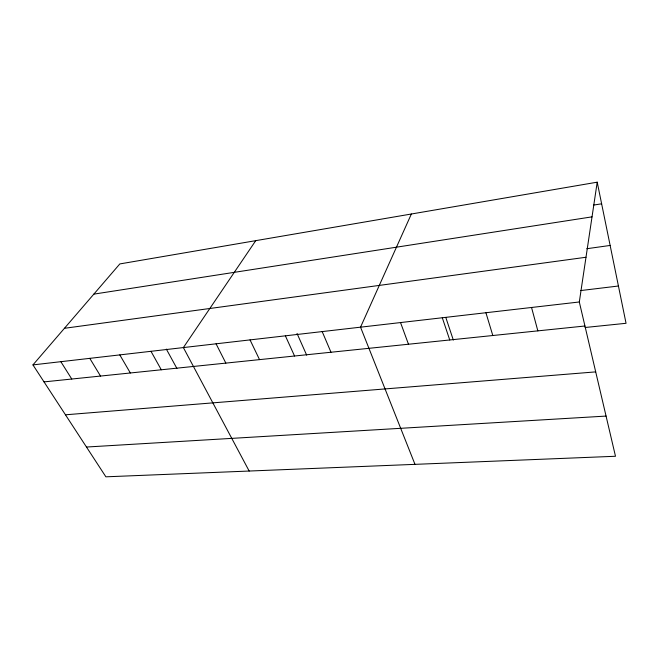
<?xml version="1.0" encoding="UTF-8"?>
<svg xmlns="http://www.w3.org/2000/svg" width="659" height="659" viewBox="0 0 659 659"><rect width="100%" height="100%" fill="white"/><g stroke="black" fill="none" stroke-linecap="round" stroke-linejoin="round"><path stroke-width="0.99" d="M579.31 301.979L597.211 182.181L119.831 263.929L32.95 364.897L105.885 476.819L615.49 456.267L579.31 301.979L32.95 364.897M411.364 214.002L360.539 327.169L414.989 464.356M255.741 240.65L183.375 347.573L249.176 471.045M593.52 205.097L601.634 203.796M93.85 294.128L592.029 216.852M586.774 248.723L610.143 245.445M64.442 328.297L585.999 257.257M580.719 290.561L618.43 286.014M44.029 381.899L584.945 325.999M585.11 327.498L626.05 323.297L597.211 182.181M65.463 414.799L595.703 371.882M86.469 447.033L606.066 416.076M60.85 361.684L71.765 379.032M89.781 358.348L100.514 376.058M119.798 354.896L130.342 372.978M150.977 351.305L161.29 369.781M166.332 349.089L176.917 368.463M216.061 343.809L225.856 363.109M250.033 339.896L259.531 359.625M285.38 335.826L294.548 356.008M297.028 333.462L306.674 355.135M322.185 331.584L330.983 352.244M400.532 322.564L408.481 344.237M442.288 317.753L449.743 339.97M445.879 317.679L453.334 340.069M485.914 312.737L492.817 335.522M531.541 307.481L537.843 330.867"/></g></svg>
